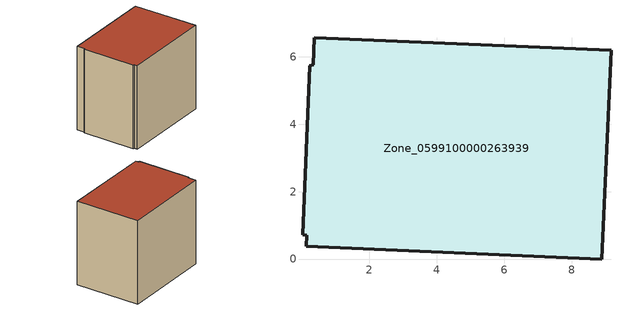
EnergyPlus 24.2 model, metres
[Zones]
Zone_0599100000263939
 floor ground (C_G): 0.23,5.73 0.34,5.76 0.37,6.56 9.16,6.19 8.89,0 0.13,0.39 0.14,0.7 0.01,0.73 z1.23
 wall outside (C_F): 0.23,5.73 0.01,0.73 0.14,0.7 0.13,0.39 8.89,0 9.16,6.19 0.37,6.56 0.34,5.76 0.23,5.73 z1.23:9.22
 roof outside (C_R): 0.34,5.76 0.23,5.73 0.01,0.73 0.14,0.7 0.13,0.39 8.89,0 9.16,6.19 0.37,6.56 z9.22
[BUILDING]
Pand.0599100000263939: North Axis=0; Terrain=City; Loads Convergence Tolerance Value=0.04; Temperature Convergence Tolerance Value=0.4; Solar Distribution=FullExterior; Maximum Number of Warmup Days=25; Minimum Number of Warmup Days=1
[Site:Location]
Rotterdam.The.Hague.AP_ZH_NLD Design_Conditions: Latitude=51.96; Longitude=4.45; Time Zone=1; Elevation=-4.5
[SITE:GROUNDTEMPERATURE:BUILDINGSURFACE]
18, 18, 18, 18, 18, 18, 18, 18, 18, 18, 18, 18
[MATERIAL] Thermal Absorptance=0.9; Solar Absorptance=0.7; Visible Absorptance=0.7
Name | Roughness | Thickness | Conductivity | Density | Specific Heat
G.TC.1965-1974 | MediumSmooth | 0.15 | 0.882353 | 540 | 1210
F.TC.1965-1974 | Rough | 0.3 | 0.697674 | 1920 | 840
R.TC.1965-1974 | MediumRough | 0.2 | 0.232558 | 1500 | 1000
[CONSTRUCTION]
C_G: G.TC.1965-1974
C_F: F.TC.1965-1974
C_R: R.TC.1965-1974
[ZONE]
Zone_0599100000263939: Type=1; Multiplier=1; Ceiling Height=Autocalculate; Volume=Autocalculate; Floor Area=autocalculate; Part of Total Floor Area=Yes
[ZONEINFILTRATION:DESIGNFLOWRATE]
Infil_Zone_0599100000263939: Zone or ZoneList or Space or SpaceList=Zone_0599100000263939; Schedule=AlwaysOn; Design Flow Rate Calculation Method=Flow/Area; Flow Rate per Floor Area=0.003; Constant Term Coefficient=1; Temperature Term Coefficient=0; Velocity Term Coefficient=0; Velocity Squared Term Coefficient=0
[HVACTEMPLATE:ZONE:IDEALLOADSAIRSYSTEM]
Zone_0599100000263939: Maximum Heating Supply Air Temperature=50; Minimum Cooling Supply Air Temperature=13; Maximum Heating Supply Air Humidity Ratio=0.0156; Minimum Cooling Supply Air Humidity Ratio=0.0077; Heating Limit=NoLimit; Cooling Limit=NoLimit; Dehumidification Control Type=ConstantSensibleHeatRatio; Cooling Sensible Heat Ratio=0.7; Dehumidification Setpoint=60; Humidification Control Type=None; Humidification Setpoint=30; Outdoor Air Method=None; Outdoor Air Flow Rate per Person=0.00944; Outdoor Air Flow Rate per Zone Floor Area=0; Outdoor Air Flow Rate per Zone=0; Demand Controlled Ventilation Type=None; Outdoor Air Economizer Type=NoEconomizer; Heat Recovery Type=None; Sensible Heat Recovery Effectiveness=0.7; Latent Heat Recovery Effectiveness=0.65
[ZONECONTROL:THERMOSTAT]
ThermostatControl_Zone_0599100000263939: Zone or ZoneList=Zone_0599100000263939; Control Type Schedule=DualSetpointControlType; Control 1=Thermostat_Zone_0599100000263939; Temperature Difference Between Cutout And Setpoint=0
[THERMOSTATSETPOINT:DUALSETPOINT]
Thermostat_Zone_0599100000263939: Heating Setpoint Temperature Schedule=HeatingSetpoint_Zone_0599100000263939; Cooling Setpoint Temperature Schedule=CoolingSetpoint_Zone_0599100000263939
[SCHEDULE:COMPACT]
HeatingSetpoint_Zone_0599100000263939: Through: 12/31, For: AllDays, Until: 24:00, 21
CoolingSetpoint_Zone_0599100000263939: Through: 12/31, For: AllDays, Until: 24:00, 24
DualSetpointControlType: Through: 12/31, For: AllDays, Until: 24:00, 4
AlwaysOn: Through: 12/31, For: AllDays, Until: 24:00, 1
